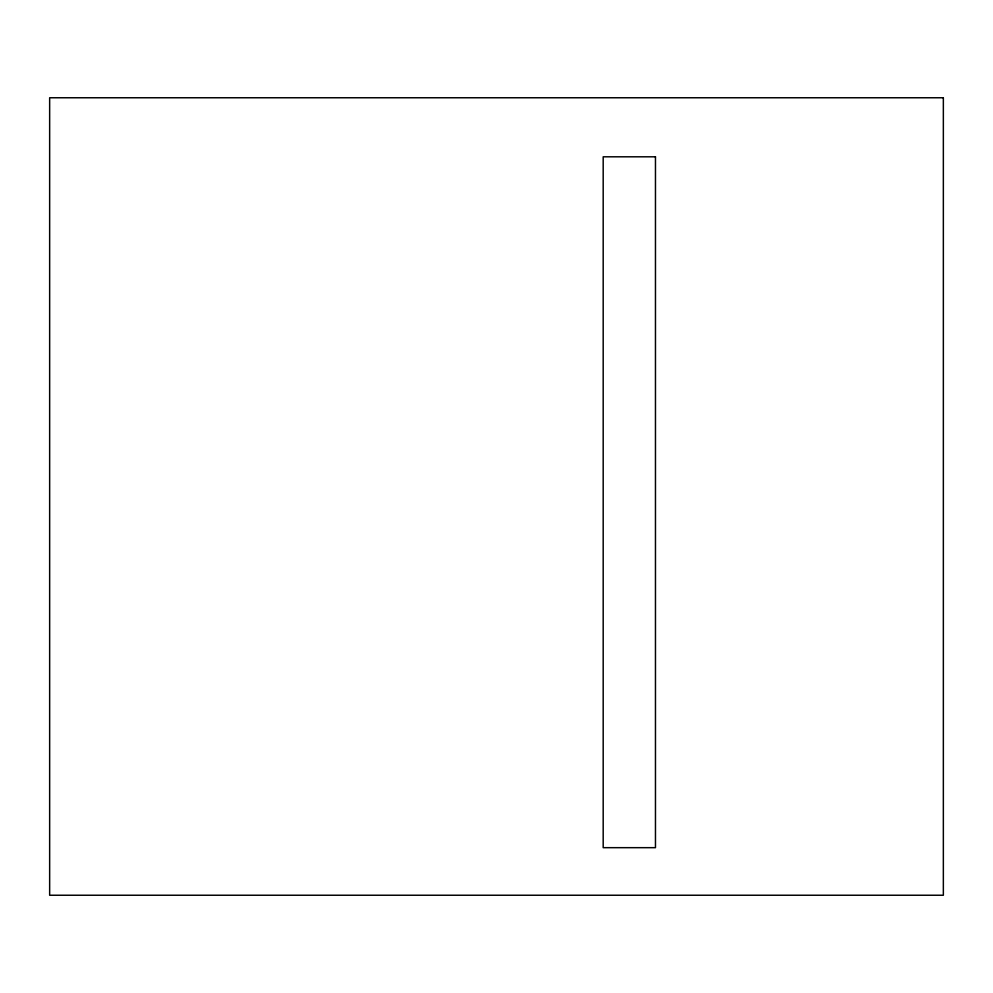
<?xml version="1.0" encoding="UTF-8"?>
<svg xmlns="http://www.w3.org/2000/svg" width="993" height="993" viewBox="0 0 993 993"><rect width="100%" height="100%" fill="white"/><g stroke="black" fill="none" stroke-linecap="round" stroke-linejoin="round"><path stroke-width="1.49" d="M943.35 97.761L49.65 97.761L49.65 895.239L943.35 895.239L943.35 97.761M655.467 156.807L603.185 156.807L603.185 847.674L655.467 847.674L655.467 156.807"/></g></svg>
